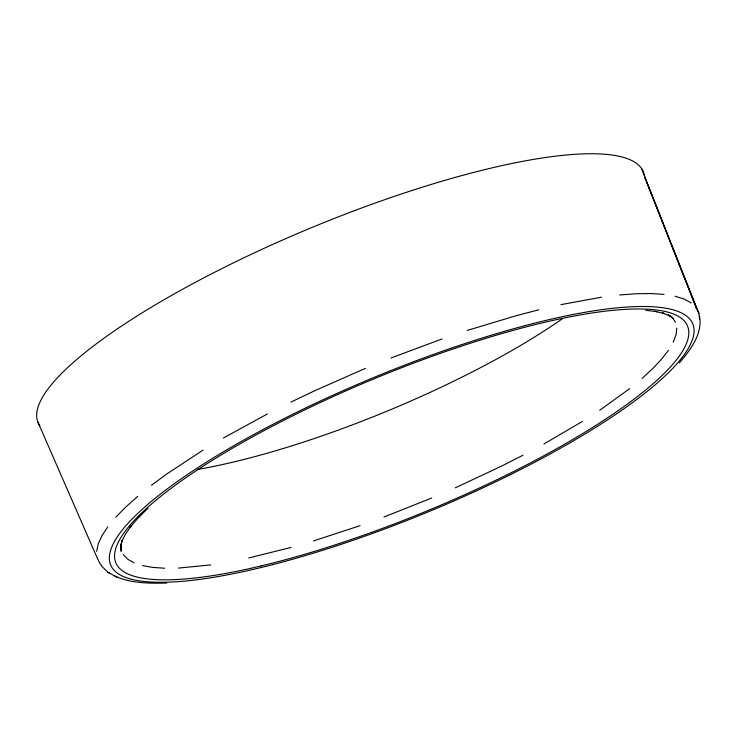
<?xml version="1.0" encoding="UTF-8"?>
<svg xmlns="http://www.w3.org/2000/svg" width="737" height="737" viewBox="0 0 737 737"><rect width="100%" height="100%" fill="white"/><g stroke="black" fill="none" stroke-linecap="round" stroke-linejoin="round"><path stroke-width="1.11" d="M676.787 328.122L676.032 334.801L673.222 342.235M96.639 551.414L98.196 543.98L101.927 535.771L107.777 526.835M120.555 547.213L122.351 540.101L121.522 542.11L125.391 534.224L131.306 525.656L130.071 527.305L138.031 518.065L147.934 508.281M668.385 350.379L661.55 359.168L652.77 368.528L642.102 378.394M679.265 362.954C690.293 350.075 702.858 333.972 699.542 315.823M115.727 517.245L125.714 507.074L137.662 496.379M629.638 388.694L599.678 410.297M151.49 485.259L167.087 473.771L203.154 450.067M582.414 421.435L543.924 443.978M223.366 438.018L267.402 413.954M523.003 455.217L501.151 466.318L455.346 487.793M290.922 402.107L315.206 390.509L365.395 368.371M431.735 498.009L383.94 517.006M390.932 357.998L441.979 338.983M360.117 525.656L313.501 540.93M467.111 330.489L515.725 315.832L538.848 309.78M291.06 547.434L248.719 557.964M560.949 304.63L601.493 297.195M210.81 564.911L178.455 568.089M619.633 294.966L636.188 293.741L651.02 293.547L664.028 294.376M166.765 583.041C149.408 583.418 131.085 583.483 114.99 576.131M164.664 568.227L152.605 567.389L142.37 565.592M645.787 310.332L657.137 311.668L655.073 311.364L664.47 313.667L662.489 312.838L669.896 316.081L668.146 314.773L673.535 318.918M675.12 296.228L684.212 299.084L691.251 302.916M101.291 565.832L107.989 572.308L110.145 573.469M107.989 572.308L117.109 577.264M134.033 562.838L127.658 559.162L123.282 554.574M670.43 315.924L672.126 317.214L675.479 322.244M101.549 565.215L100.02 563.722L97.247 558.01L37.79 421.822M696.179 307.707L698.952 313.428L699.477 319.149M39.862 425.802A327.578 75.358 -22.5 0 1 314.745 226.323A327.578 75.358 -22.5 0 1 644.608 176.862L698.952 313.428M644.608 176.862L696.382 308.14L641.531 168.469M120.877 545.03L121.154 551.331L120.721 543.86M562.128 318.909A282.759 65.049 -22.5 0 1 197.184 469.506M272.57 564.662A315.058 72.484 -22.5 0 0 693.453 325.809A315.058 72.484 -22.5 0 0 239.055 442.725A315.058 72.484 -22.5 0 0 272.57 564.662M261.018 565.942A309.374 71.167 -22.5 0 0 688.791 331.899A309.374 71.167 -22.5 0 0 255.269 435.355A309.374 71.167 -22.5 0 0 261.018 565.942"/></g></svg>
